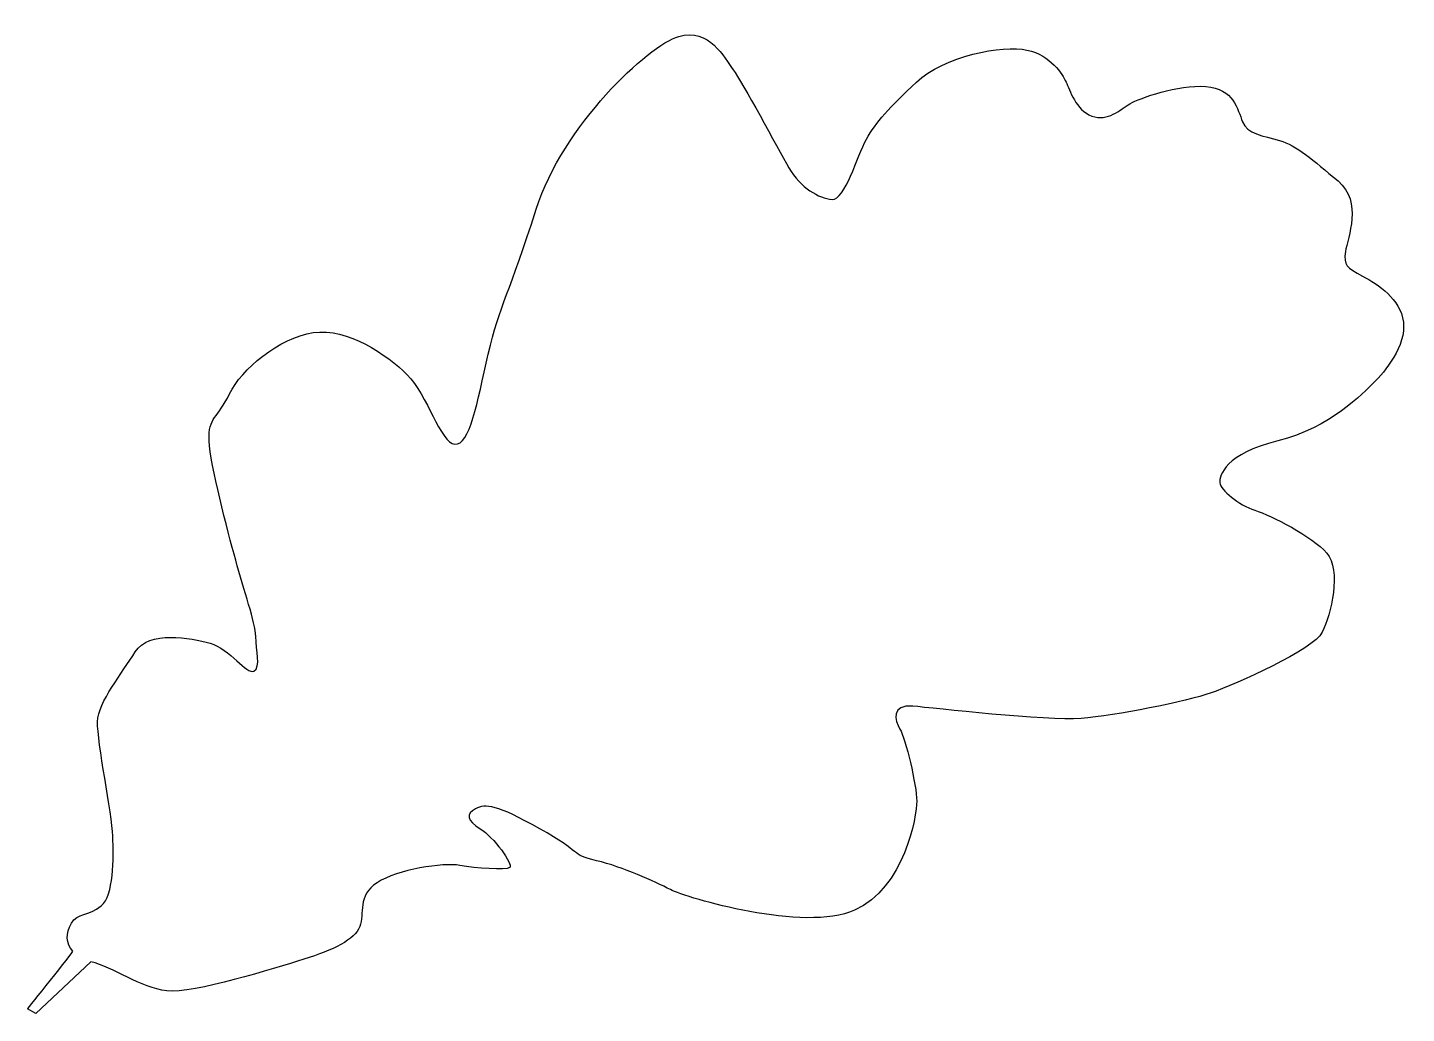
# Model space of a CAD drawing. Extents: x 41 to 161, y 132 to 217.
import ezdxf

# ---------------------------------------------------------------- set-up
doc = ezdxf.new("R2010")
doc.units = 0
doc.layers.add('LAYER_1', color=160, linetype='Continuous')

msp = doc.modelspace()

# ---------------------------------------------------------------- linework, layer by layer
at = {"layer": 'LAYER_1', "color": 7}
msp.add_open_spline([(41.31, 132.2), (41.31, 132.2), (42.02, 131.8), (42.02, 131.8), (42.02, 131.8), (46.78, 136.27), (46.78, 136.27), (48.72, 135.82), (51.06, 134.02), (53.36, 133.75), (55.65, 133.49), (62.62, 135.69), (65.18, 136.49), (67.73, 137.28), (69.59, 138.16), (70.03, 139.31), (70.47, 140.45), (69.76, 141.95), (71.53, 143.1), (73.29, 144.25), (77.26, 144.86), (78.67, 144.6), (80.08, 144.34), (82.64, 144.16), (82.99, 144.42), (83.34, 144.69), (81.58, 147.07), (80.43, 147.77), (79.29, 148.48), (79.18, 149.03), (80.04, 149.49), (80.9, 149.96), (81.84, 149.85), (85.59, 147.77), (89.34, 145.7), (88.19, 145.53), (90.49, 145), (92.78, 144.47), (95.5, 143.22), (96.89, 142.5), (98.28, 141.78), (108.48, 138.78), (112.8, 140.72), (117.12, 142.66), (118.18, 148.83), (118.18, 150.16), (118.18, 151.48), (117.21, 155.62), (116.73, 156.37), (116.24, 157.12), (115.98, 158.53), (117.83, 158.36), (119.68, 158.18), (129.38, 157.08), (132.38, 157.3), (135.38, 157.52), (141.46, 158.76), (143.62, 159.5), (145.79, 160.25), (152.49, 163.25), (153.24, 164.75), (153.99, 166.25), (154.91, 170.13), (153.63, 171.59), (152.36, 173.04), (148.83, 174.85), (147.42, 175.29), (146.01, 175.73), (144.42, 177.06), (144.37, 177.67), (144.33, 178.29), (144.86, 180.19), (149.4, 181.29), (153.94, 182.39), (156.77, 185.43), (157.69, 186.32), (158.62, 187.2), (160.51, 189.54), (160.25, 191.56), (159.98, 193.59), (158.09, 194.78), (156.72, 195.53), (155.35, 196.28), (155.07, 196.44), (155.24, 197.65), (155.42, 198.86), (156.78, 201.93), (154.6, 203.75), (152.43, 205.57), (150.99, 206.84), (149.55, 207.25), (148.11, 207.66), (146.76, 207.81), (146.34, 208.86), (145.93, 209.92), (145.58, 211.75), (143.17, 211.92), (140.76, 212.1), (137.47, 210.92), (136.61, 210.42), (135.76, 209.92), (134.7, 208.86), (133.32, 209.36), (131.94, 209.86), (131.41, 211.63), (131.09, 212.3), (130.76, 212.98), (129.79, 214.6), (127.71, 215.07), (125.62, 215.54), (120.5, 214.54), (118.15, 212.3), (115.8, 210.07), (114.65, 208.83), (113.83, 207.36), (113.01, 205.9), (111.98, 202.07), (110.86, 202.16), (109.74, 202.25), (108.13, 203.13), (107.13, 204.9), (106.13, 206.66), (103.07, 212.33), (102.31, 213.36), (101.54, 214.39), (100.25, 217.01), (97.6, 216.24), (94.96, 215.48), (87.58, 208.54), (85.28, 201.31), (82.99, 194.08), (82.11, 193.02), (81.14, 188.79), (80.17, 184.55), (79.53, 180.89), (78.25, 181), (76.97, 181.11), (75.89, 185.26), (74.13, 187), (72.36, 188.74), (68.99, 191.08), (66.01, 190.64), (63.04, 190.2), (59.77, 187.46), (58.77, 185.35), (57.77, 183.23), (56.91, 183.38), (57, 181.29), (57.09, 179.2), (58.59, 173.59), (59.3, 170.97), (60, 168.35), (61, 165.62), (61.03, 164.38), (61.06, 163.15), (61.5, 161.74), (60.88, 161.39), (60.27, 161.03), (58.77, 163.33), (57.09, 163.8), (55.42, 164.27), (51.77, 164.91), (50.62, 163.06), (49.48, 161.21), (47.42, 158.74), (47.36, 157.01), (47.3, 155.27), (48.62, 149.04), (48.68, 147.13), (48.74, 145.22), (48.77, 141.98), (47.68, 141.1), (46.6, 140.22), (45.6, 140.48), (45.1, 139.6), (44.6, 138.72), (44.6, 137.84), (45.21, 137.19), (45.28, 137.13), (41.31, 132.2), (41.31, 132.2)], degree=3, knots=[0, 0, 0, 0, 1, 1, 1, 2, 2, 2, 3, 3, 3, 4, 4, 4, 5, 5, 5, 6, 6, 6, 7, 7, 7, 8, 8, 8, 9, 9, 9, 10, 10, 10, 11, 11, 11, 12, 12, 12, 13, 13, 13, 14, 14, 14, 15, 15, 15, 16, 16, 16, 17, 17, 17, 18, 18, 18, 19, 19, 19, 20, 20, 20, 21, 21, 21, 22, 22, 22, 23, 23, 23, 24, 24, 24, 25, 25, 25, 26, 26, 26, 27, 27, 27, 28, 28, 28, 29, 29, 29, 30, 30, 30, 31, 31, 31, 32, 32, 32, 33, 33, 33, 34, 34, 34, 35, 35, 35, 36, 36, 36, 37, 37, 37, 38, 38, 38, 39, 39, 39, 40, 40, 40, 41, 41, 41, 42, 42, 42, 43, 43, 43, 44, 44, 44, 45, 45, 45, 46, 46, 46, 47, 47, 47, 48, 48, 48, 49, 49, 49, 50, 50, 50, 51, 51, 51, 52, 52, 52, 53, 53, 53, 54, 54, 54, 55, 55, 55, 56, 56, 56, 57, 57, 57, 58, 58, 58, 59, 59, 59, 60, 60, 60, 60], dxfattribs=at)

doc.saveas('drawing.dxf')
